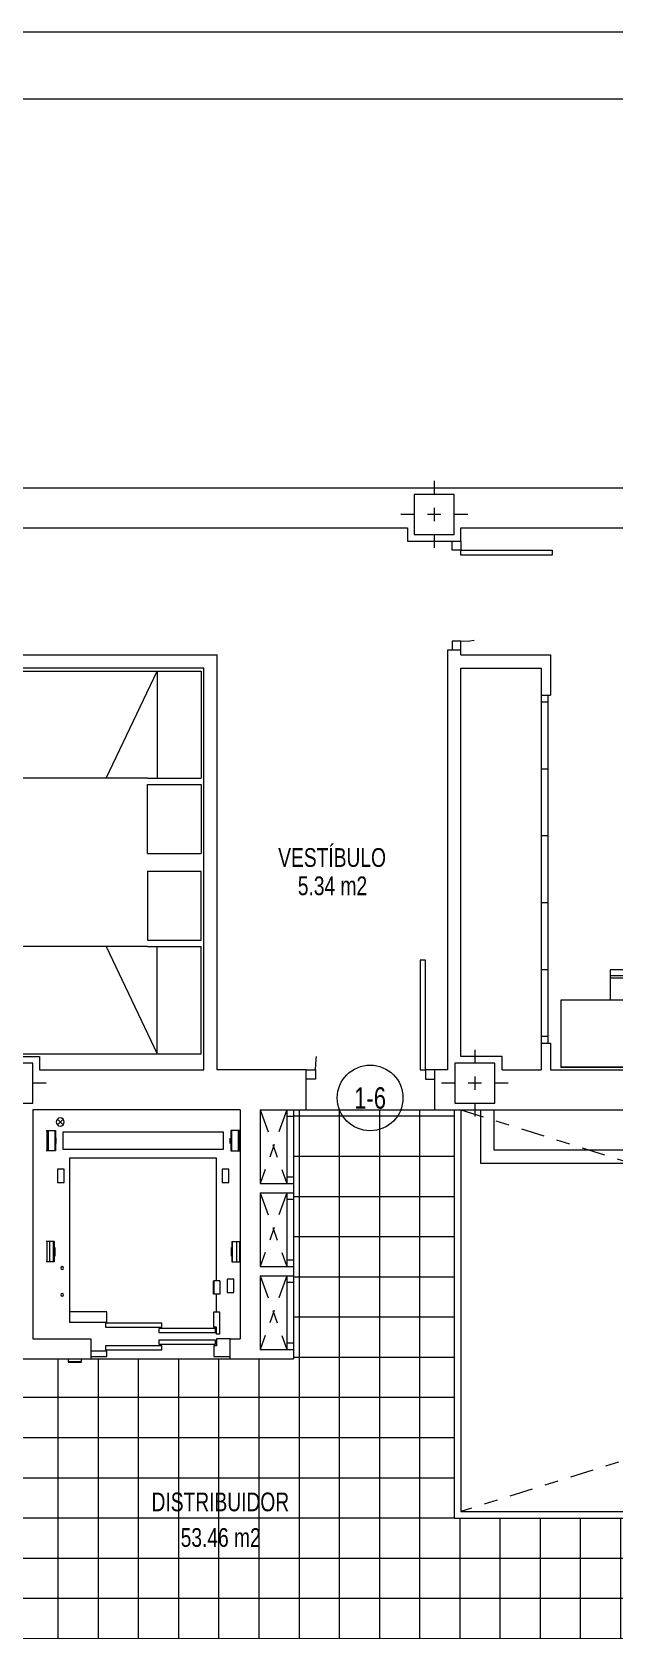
# Model space of a CAD drawing. Header units: millimetres. Extents: x 1426 to 1585, y -58 to 4.
# Drawn here: x 1497.25 to 1501.6, y -8.27 to 3.67 of the extents above; entities that cross this region are included whole.
import ezdxf
from ezdxf.enums import TextEntityAlignment as Align

# ---------------------------------------------------------------- set-up
doc = ezdxf.new("R2010")
doc.units = ezdxf.units.MM
doc.header["$LTSCALE"] = 0.35
doc.linetypes.add('DASHDOT', pattern=[1, 0.5, -0.25, 0, -0.25])
doc.linetypes.add('PUNTOS', pattern=[6.35, 0, -6.35])
for name, color, linetype, lineweight in [('ASCENSOR', 9, 'Continuous', 0), ('BARRIDO_PUERTA', 251, 'PUNTOS', 0), ('CARPINTERIA', 4, 'Continuous', 0), ('ESCALERAS', 7, 'Continuous', 0), ('FORMATO', 7, 'Continuous', 0), ('GRAFISMOS', 8, 'DASHDOT', 0), ('MOBILIARIO', 7, 'Continuous', 0), ('MUEBLES', 7, 'Continuous', 0), ('MUROS', 1, 'Continuous', 0), ('PILARES', 7, 'Continuous', 0), ('SOLERIA', 251, 'Continuous', 0), ('SUPERFICIES', 2, 'Continuous', 0), ('TEXTOS', 3, 'Continuous', 0), ('VISTO', 251, 'Continuous', 0)]:
    doc.layers.add(name, color=color, linetype=linetype, lineweight=lineweight)
doc.styles.add('SWIS721 Lt', font='swisscl.ttf')

# ---------------------------------------------------------------- blocks, each defined once
blk = doc.blocks.new('PILAR 30x30')
at = {"layer": 'GRAFISMOS', "ltscale": 0.5}
for p, q in [((0, 0.2499999999999858), (0, -0.2499999999999858)), ((0.2499999999999716, 0), (-0.25, 0))]:
    blk.add_line(p, q, dxfattribs=at)
at = {"layer": 'PILARES'}
blk.add_lwpolyline([(0.1499999999999773, -0.1500000000000021), (0.1499999999999773, 0.149999999999995), (-0.1500000000000057, 0.149999999999995), (-0.1500000000000057, -0.1500000000000021)], close=True, dxfattribs=at)
blk = doc.blocks.new('mes')
at = {"layer": 'MUEBLES'}
for p, q in [((-0.1800000000000637, 0.5200000000000387), (-0.1800000000000637, 0.7460000000001514)), ((-0.1800000000000637, 0.7460000000001514), (0.1800000000000637, 0.7460000000001514)), ((0.1800000000000637, 0.7460000000001514), (0.1800000000000637, 0.5200000000000387)), ((-0.1800000000000637, 0.6880000000001587), (-0.1800000000000637, 0.7019999999998277)), ((-0.1800000000000637, 0.7019999999998277), (0.1800000000000637, 0.7019999999998277)), ((0.1800000000000637, 0.6880000000001587), (-0.1800000000000637, 0.6880000000001587)), ((-0.5500000000000114, 0.5199999999999818), (0.5500000000000114, 0.5199999999999818)), ((-0.5500000000000114, 0.01999999999998181), (-0.5500000000000114, 0.5199999999999818)), ((0.5500000000000114, 0.5199999999999818), (0.5500000000000114, 0.01999999999998181)), ((0.5500000000000114, 0.01999999999998181), (-0.5500000000000114, 0.01999999999998181)), ((-0.5500000000000114, 0.01999999999998181), (0.5500000000000114, 0.01999999999998181))]:
    blk.add_line(p, q, dxfattribs=at)
blk = doc.blocks.new('A$C7B596D43')
at = {"layer": 'MUEBLES'}
for p, q in [((-1.419790294221457e-07, 1.498506282077116), (-1.419790294221457e-07, 1.899999949663197)), ((0.5157371351176607, 1.899999949663197), (-1.419790010004363e-07, 1.899999949663197)), ((0.5157371351176607, 1.498506282077116), (0.5157371351176607, 1.899999949663197)), ((0.5640066828195813, 1.498506282077102), (0.5640066828195813, 1.899999949663183)), ((1.364006682819593, 1.899999949663197), (0.5640066828195813, 1.899999949663183)), ((1.364006682819593, -5.03368084991962e-08), (1.364006682819593, 1.899999949663197)), ((1.364006682819593, 1.569999949663185), (0.5640066828195813, 1.569999949663185)), ((0.5640066828195813, 1.189999949663189), (1.364006682819593, 1.569999949663185)), ((-1.419790294221457e-07, 1.498506282077116), (0.5157371351176607, 1.498506282077116)), ((0.5640066828195813, 1.498506282077102), (0.5640066828195813, -5.03368084991962e-08)), ((0.5640066828195813, -5.03368084991962e-08), (1.364006682819593, -5.03368084991962e-08))]:
    blk.add_line(p, q, dxfattribs=at)
blk = doc.blocks.new('C P082')
at = {"layer": 'BARRIDO_PUERTA'}
blk.add_arc((0.07000000000016371, 0), 0.8200000000001637, 2.605510395054913e-11, 87.20397430368445, dxfattribs=at)
at = {"layer": 'CARPINTERIA'}
for p, q in [((0.07000000000016371, 0.8190238091779065), (0.1100000000005821, 0.8190238091779065)), ((0.07000000000016371, 0), (0.07000000000016371, 0.8190238091779065)), ((0.1100000000005821, 0.8190238091779065), (0.1100000000005821, 0)), ((0, 0), (0.07000000000016371, 0)), ((0.1100000000005821, 0), (0.07000000000016371, 0)), ((0.07000000000016371, 0), (0.07000000000016371, -0.07000000000016371)), ((0.8900000000003274, 0), (0.8900000000003274, -0.07000000000016371)), ((0.9600000000004911, -9.094947017729282e-13), (0.8900000000003274, 0)), ((0.07000000000016371, -0.07000000000016371), (0, -0.07000000000016371)), ((0.8900000000003274, -0.07000000000016371), (0.9600000000004911, -0.07000000000061846))]:
    blk.add_line(p, q, dxfattribs=at)
blk = doc.blocks.new('C P072')
at = {"layer": 'BARRIDO_PUERTA'}
blk.add_arc((0.06790447680714351, -0.0008679941265654634), 0.722096044878664, 0.06887229536583446, 86.65797362140653, dxfattribs=at)
at = {"layer": 'CARPINTERIA'}
for p, q in [((0.07000000000016371, 0.7200000000002547), (0.1100000000005821, 0.7200000000002547)), ((0.07000000000016371, 0), (0.07000000000016371, 0.7200000000002547)), ((0.1100000000005821, 0.7200000000002547), (0.1100000000005821, 0)), ((0, 0), (0.07000000000016371, 0)), ((0.1100000000005821, 0), (0.07000000000016371, 0)), ((0.07000000000016371, 0), (0.07000000000016371, -0.07000000000016371)), ((0.7900000000004184, 0), (0.7900000000004184, -0.07000000000016371)), ((0.8600000000005821, -9.094947017729282e-13), (0.7900000000004184, 0)), ((0.07000000000016371, -0.07000000000016371), (0, -0.07000000000016371)), ((0.7900000000004184, -0.07000000000016371), (0.8600000000005821, -0.07000000000061846))]:
    blk.add_line(p, q, dxfattribs=at)
blk = doc.blocks.new('ARMARIO 5H')
at = {"layer": 'CARPINTERIA'}
for p, q in [((0, 0.04999999999999716), (2.599999999999909, 0.04999999999999716)), ((0, 0), (2.599999999999909, 0)), ((0.04999999999995453, 0.04999999999999716), (0.04999999999995453, 0)), ((0.5499999999999545, 0.04999999999999716), (0.5499999999999545, 0)), ((1.049999999999955, 0.04999999999999716), (1.049999999999955, 0)), ((1.549999999999955, 0.04999999999999716), (1.549999999999955, 0)), ((2.049999999999955, 0.04999999999999716), (2.049999999999955, 0)), ((2.549999999999955, 0.04999999999999716), (2.549999999999955, 0))]:
    blk.add_line(p, q, dxfattribs=at)
blk = doc.blocks.new('A$C7E8917FC')
at = {"layer": 'ASCENSOR'}
for p, q in [((1.323213588369526, 1.81581236699418), (1.365640110036793, 1.773386089325811)), ((1.323213710369146, 1.773385967326362), (1.365640110036793, 1.815812610994016)), ((-2.265765033371281e-07, 1.731390619773606), (0.06999978607609592, 1.731390619773606)), ((0.004999774327416162, 1.731390619773606), (0.004999774327416162, 1.578390592120229)), ((0.01499977613502779, 1.731390619773606), (0.01499977613502779, 1.578390592120229)), ((0.06499978517217642, 1.731390619773606), (0.06499978517217642, 1.578390592120229)), ((0.06999978607609592, 1.731390619773606), (0.06999978607609592, 1.578390592120229)), ((0.07499978697978804, 1.634890602332007), (0.07499978697978804, 1.674890609561601)), ((0.1249997960162545, 1.71750009322497), (1.324999966691848, 1.717500093224913)), ((0.1249997960162545, 1.592500070632354), (0.1249997960162545, 1.71750009322497)), ((1.324999966691848, 1.717500093224913), (1.324999966691848, 1.592500070632326)), ((1.374999975728088, 1.63489060233195), (1.374999975728088, 1.674890609561544)), ((1.379999976632007, 1.731390619773549), (1.379999976632007, 1.578390592120201)), ((1.449999989284379, 1.731390619773549), (1.379999976632007, 1.731390619773549)), ((1.384999977535699, 1.731390619773549), (1.384999977535699, 1.578390592120201)), ((1.434999986572848, 1.731390619773549), (1.434999986572848, 1.578390592120201)), ((1.444999988380459, 1.731390619773549), (1.444999988380459, 1.578390592120201)), ((0.06999978607609592, 1.578390592120229), (-2.265765033371281e-07, 1.578390592120229)), ((1.324999966691848, 1.592500070632326), (0.1249997960162545, 1.592500070632354)), ((1.379999976632007, 1.578390592120201), (1.449999989284379, 1.578390592120201)), ((0.08499978878649017, 1.343000025537634), (0.08499978878649017, 1.443000043611619)), ((0.08499978878649017, 1.443000043611619), (0.1349997978238662, 1.443000043611619)), ((0.1349997978238662, 1.443000043611619), (0.1349997978238662, 1.343000025537634)), ((0.1749998050534032, 1.525000058432482), (1.274999957654472, 1.525000058432425)), ((0.1749998050534032, 0.6077448198688273), (0.1749998050534032, 1.525000058432482)), ((1.274999957654472, 1.525000058432425), (1.274999957654472, 0.3000001352466484)), ((1.314999964884237, 1.44300004361159), (1.364999973921385, 1.44300004361159)), ((1.314999964884237, 1.343000025537577), (1.314999964884237, 1.44300004361159)), ((1.364999973921385, 1.44300004361159), (1.364999973921385, 1.343000025537577)), ((0.1349997978238662, 1.343000025537634), (0.08499978878649017, 1.343000025537634)), ((1.364999973921385, 1.343000025537577), (1.314999964884237, 1.343000025537577)), ((0.06099978444945009, 0.9016395194871052), (-2.265765033371281e-07, 0.9016395194871052)), ((0.004999774327416162, 0.9016395194871052), (0.004999774327416162, 0.7486394918337282)), ((0.02599977812269572, 0.9016395194871052), (0.02599977812269572, 0.7486394918337282)), ((0.05599978354553059, 0.7486394918337282), (0.05599978354553059, 0.9016395194871052)), ((0.06099978444945009, 0.9016395194871052), (0.06099978444945009, 0.7486394918337282)), ((0.06599978535314222, 0.8576395115344155), (0.06599978535314222, 0.7926394997861905)), ((1.383999977354733, 0.8576395115343587), (1.383999977354733, 0.7926394997861337)), ((1.388999978258653, 0.9016395194870483), (1.388999978258653, 0.7486394918336998)), ((1.388999978258653, 0.9016395194870483), (1.449999989284379, 0.9016395194870483)), ((1.393999979162345, 0.7486394918336998), (1.393999979162345, 0.9016395194870483)), ((1.423999984585407, 0.9016395194870483), (1.423999984585407, 0.7486394918336998)), ((1.444999988380459, 0.9016395194870483), (1.444999988380459, 0.7486394918336998)), ((0.06099978444945009, 0.7486394918337282), (-2.265765033371281e-07, 0.7486394918337282)), ((1.388999978258653, 0.7486394918336998), (1.449999989284379, 0.7486394918336714)), ((0.04608608475336951, 0.5198544229833715), (0.04608608475336951, 0.6198544410573561)), ((0.04608608475336951, 0.6198544410573561), (0.09608609378983601, 0.6198544410573561)), ((0.09608609378983601, 0.6198544410573561), (0.09608609378983601, 0.5198544229833715)), ((0.1518036338602542, 0.6077448198688273), (0.1518036338602542, 0.5077448017946153)), ((0.1518036338602542, 0.6077448198688273), (0.1949998086677169, 0.6077448198688273)), ((0.1949998086677169, 0.6077448198688273), (0.1949998086677169, 0.5077448017946153)), ((0.1999998095716364, 0.6077448198688273), (0.1999998095716364, 0.5077448017946153)), ((0.09608609378983601, 0.5198544229833715), (0.04608608475336951, 0.5198544229833715)), ((0.1518036338602542, 0.5077448017946153), (0.1949998086677169, 0.5077448017946153)), ((0.1749998050534032, 0.3750001488023145), (0.1749998050534032, 0.5077448017946153)), ((0.1549998014381799, 0.3750001488023145), (0.1549998014381799, 0.2100001189801048)), ((0.1949998086677169, 0.3750001488023145), (0.1549998014381799, 0.3750001488023145)), ((0.1949998086677169, 0.2620001283785314), (0.1949998086677169, 0.3750001488023145)), ((0.9949999961868343, 0.3750001488023145), (1.274999957654472, 0.3750001488022576)), ((0.9949999961868343, 0.3000001352467052), (0.9949999961868343, 0.3750001488023145)), ((0.1749998050534032, 0.2620001283785314), (0.1949998086677169, 0.2620001283785314)), ((0.1749998050534032, 0.2100001189801048), (0.1749998050534032, 0.2620001283785314)), ((1.274999957654472, 0.3000001352466484), (0.9949999961868343, 0.3000001352467052)), ((0.07499978697887855, 0.1750001126540894), (0.1749998050534032, 0.1750001126540894)), ((0.1549998014381799, 0.2100001189801048), (0.1749998050534032, 0.2100001189801048)), ((0.1749998050534032, 0.1750001126540894), (0.1749998050534032, 0.1230001032556913)), ((0.1749998050534032, 0.1230001032556913), (0.1949998086677169, 0.1230001032556913)), ((0.1949998086677169, 0.1230001032556913), (0.1949998086677169, 0.04200008861553783)), ((0.1949998086677169, 0.04200008861553783), (0.07499978697887855, 0.04200008861553783)), ((0.9949999961868343, 0.08200009584513168), (1.115000017875445, 0.08200009584513168)), ((0.9949999961868343, 0.04200008861553783), (0.9949999961868343, 0.08200009584513168)), ((1.115000017875445, 0.04200008861553783), (0.9949999961868343, 0.04200008861553783)), ((1.185068850400512, 0.005000081928017153), (1.185068850400512, 0.02500008554304145)), ((1.285068838474217, 0.005000081928017153), (1.185068850400512, 0.005000081928017153)), ((1.285068838474217, 8.102443871393916e-08), (1.185068850400512, 8.102443871393916e-08)), ((1.285068838474217, 0.02500008554304145), (1.285068838474217, 0.005000081928017153))]:
    blk.add_line(p, q, dxfattribs=at)
for points in [[(0.183999806680049, 0.2510001263904371), (0.6059999349156442, 0.2510001263904371), (0.6059999349156442, 0.2210001209682275), (0.183999806680049, 0.2210001209682275)], [(0.5839998699386797, 0.292000133800741), (1.005999998174275, 0.292000133800741), (1.005999998174275, 0.2620001283785598), (0.5839998699386797, 0.2620001283785598)], [(0.183999806680049, 0.1640001106659952), (0.6059999349156442, 0.1640001106659952), (0.6059999349156442, 0.134000105243814), (0.183999806680049, 0.1340001052437856)], [(0.5839998699386797, 0.123000103255464), (1.005999998174275, 0.123000103255464), (1.005999998174275, 0.09300009783325436), (0.5839998699386797, 0.09300009783325436)]]:
    blk.add_lwpolyline(points, close=True, dxfattribs=at)
for centre, radius in [((1.344426849203046, 1.794599228160024), 0.02999999490661028), ((1.329999967595541, 0.7029999640852225), 0.01053878490478786), ((1.329999967595541, 0.5030001719370034), 0.01078051594847851)]:
    blk.add_circle(centre, radius, dxfattribs=at)
blk = doc.blocks.new('A$C75E83174')
at = {"layer": 'CARPINTERIA'}
for p, q in [((9.486666385782883e-08, 0.5499998505935437), (9.486666385782883e-08, -1.494064569840248e-07)), ((0.05000009486707313, 0.4999998505934755), (9.486689123150427e-08, 0.4999998505934755)), ((0.05000009486661838, 0.5499998505934869), (0.05000009486661838, -1.494065138274436e-07)), ((9.486666385782883e-08, 0.04999985059355438), (0.05000009486775525, 0.04999985059349754))]:
    blk.add_line(p, q, dxfattribs=at)

msp = doc.modelspace()

# ---------------------------------------------------------------- hatches: boundary and pattern name
at = {"layer": 'SOLERIA'}
h = msp.add_hatch(dxfattribs=at)
h.set_pattern_fill('ANSI37', color=256, scale=2.403, angle=45, style=0)
h.set_pattern_definition([(90, (1505.251627080655, -8.035488163223626), (-0.300375, 5.551115123125783e-17), []), (180, (1505.251627080655, -8.035488163223626), (-5.551115123125783e-17, -0.300375), [])])
h.paths.add_polyline_path([(1487.531945372246, -7.435495883619531), (1487.531945372247, -8.635480442827706), (1489.229036608198, -8.63548044282772), (1489.229036608198, -8.58548044283247), (1490.129036608198, -8.585480442832456), (1490.129036608198, -8.635480442832637), (1492.92120475327, -8.635480442832552), (1492.92120475327, -8.58548044283237), (1494.121204753269, -8.585480442832853), (1494.121204753269, -8.63548044282772), (1494.632025327117, -8.635480442827664), (1494.632025327117, -8.585480442832853), (1495.832025327116, -8.58548044283237), (1495.832025327116, -8.635480442832552), (1499.977429952553, -8.635480442830122), (1499.977429952553, -8.58548044282994), (1501.177429952552, -8.585480442829457), (1501.177429952552, -8.635480442827124), (1503.796216793732, -8.635480442828076), (1503.796216793732, -8.58548044283237), (1504.996216793731, -8.585480442832853), (1504.996216793731, -8.63548044282772), (1505.507037367579, -8.635480442827664), (1505.507037367579, -8.585480442832853), (1506.707037367578, -8.58548044283237), (1506.707037367578, -8.635480442828076), (1509.325824208758, -8.635481567552212), (1509.325824208758, -8.58548156755203), (1510.525824208757, -8.585481567552513), (1510.525824208757, -8.635480442827706), (1514.671222569361, -8.635480442832552), (1514.671222569361, -8.58548044283237), (1515.87122256936, -8.585480442832853), (1515.87122256936, -8.635480442833035), (1516.382043143208, -8.635480442833035), (1516.382043143208, -8.585480442832853), (1517.582043143207, -8.58548044283237), (1517.582043143207, -8.635480442832552), (1520.374217553114, -8.635480442832637), (1520.374217553114, -8.585480442832456), (1521.274217553114, -8.58548044283247), (1521.274217553114, -8.63548044282772), (1522.971308789065, -8.635480442827706), (1522.971308789066, -7.435495883619545), (1513.552049405238, -7.435495883619161), (1513.552049410286, -7.345495874816415), (1511.352049492781, -7.345495874815377), (1511.352049329741, -4.385495883619235), (1510.102049590693, -4.385495883619264), (1510.102049590693, -7.435495883618948), (1500.401204570619, -7.435495883618948), (1500.401204570619, -4.385495883619477), (1499.201204720261, -4.385496045579039), (1499.201204758632, -6.245496042230762), (1496.951204753269, -6.245496072689981), (1496.951204753269, -7.435495883618906)])

# ---------------------------------------------------------------- linework, layer by layer
at = {"layer": 'CARPINTERIA'}
msp.add_lwpolyline([(1500.102437519586, -0.03549588361897094), (1500.102437519586, -0.08548044296308177), (1500.402437519586, -0.08548044296308177), (1500.402437519586, -0.0354958836189283)], dxfattribs=at)
at = {"layer": 'ESCALERAS'}
for p, q in [((1500.401204570619, -4.385495883619477), (1500.401204570619, -7.435495883618906)), ((1500.451204570618, -4.385495883619519), (1500.451204570618, -7.385495883618894)), ((1500.451204570618, -7.385495883618923), (1504.451204570619, -7.385495883618994)), ((1500.451204570618, -7.385495883618937), (1505.251627080656, -7.385495883619022)), ((1500.401204570619, -7.435495883618948), (1505.251627080656, -7.435495883619048))]:
    msp.add_line(p, q, dxfattribs=at)
at = {"layer": 'FORMATO'}
msp.add_lwpolyline([(1531.448353036658, 3.670115603532487), (1531.448353036657, -26.0298843964671), (1478.948353036658, -26.02988439646671), (1478.948353036658, 3.670115603532885)], close=True, dxfattribs=at)
at = {"layer": 'FORMATO', "color": 1}
msp.add_lwpolyline([(1530.948353036658, 3.170115603532473), (1530.948353036657, -25.52988439646712), (1479.448353036658, -25.52988439646671), (1479.448353036658, 3.170115603532885)], close=True, dxfattribs=at)
at = {"layer": 'GRAFISMOS'}
for p, q in [((1499.151204720261, -4.385496042230706), (1498.951204712776, -4.935496045579036)), ((1498.951204745985, -4.385496045579011), (1499.151204720261, -4.935496042900418)), ((1500.451204570618, -4.385495883619519), (1510.052049590694, -7.385495883618923)), ((1510.052049590694, -4.385495883619264), (1500.451204570618, -7.385495883618894)), ((1499.151204720261, -5.005496042230696), (1498.951204712776, -5.555496045579041)), ((1498.951204745985, -5.005496045579015), (1499.151204720261, -5.555496042900423)), ((1499.151204771872, -5.625496042230701), (1498.951204764387, -6.175496045579045)), ((1498.951204797596, -5.62549604557902), (1499.151204771872, -6.175496042900413))]:
    msp.add_line(p, q, dxfattribs=at)
at = {"layer": 'MUROS', "lineweight": 0}
for p, q in [((1483.353381836181, 0.2645041163801594), (1527.152946874291, 0.2645041163801167)), ((1500.452437519586, -0.03549588361891409), (1503.661627158006, -0.03549588361801881)), ((1500.452437519586, -0.9487420314713049), (1500.352437519585, -0.9487420314713049)), ((1498.631204725319, -4.08549588361921), (1498.631204725318, -0.9854958836190306)), ((1501.122437519585, -0.985495883617709), (1501.122437519586, -1.285495883618687)), ((1498.531204725318, -1.08549588362073), (1496.193329094409, -1.085495883620332)), ((1498.531204725319, -4.085495883619238), (1498.531204725318, -1.08549588362073)), ((1501.052437519586, -1.085495883617689), (1501.052437519586, -1.285495883618687)), ((1501.052437519586, -3.885495883618596), (1501.052437519586, -4.085495883620176)), ((1501.122437519586, -3.885495883618596), (1501.122437519586, -4.085495883620148)), ((1496.901201379163, -3.985511324276679), (1497.301201533862, -3.985511324276665)), ((1497.301201533862, -3.985511324276679), (1497.301201533862, -4.085511324276688)), ((1497.301201533862, -4.085495883619309), (1498.531204725319, -4.085495883619238)), ((1499.296204739077, -4.385495883619278), (1499.296204739077, -4.085495883619366)), ((1499.296204772287, -4.385495883619249), (1499.296204772287, -4.085495883619338)), ((1500.256204772287, -4.385495883619335), (1500.256204772287, -4.085495883619522)), ((1497.251204731061, -4.385496052238913), (1497.251204624865, -6.095496072689947)), ((1498.801204712775, -4.385496055233212), (1497.251204731061, -4.385496055233212)), ((1498.801204712775, -4.385496055233212), (1498.801204818971, -6.09549607268999)), ((1498.951204745985, -4.385496045579011), (1499.296204772287, -4.385496045579011)), ((1498.951204712776, -4.385496045579039), (1498.951204748174, -4.935496045579036)), ((1498.951204712776, -4.385496045579039), (1499.296204739077, -4.385496045579039)), ((1500.256204772287, -4.385495883619335), (1502.428684446295, -4.385495883622362)), ((1498.951204712776, -4.935496045579036), (1499.201204749606, -4.93549604223076)), ((1498.951204712776, -5.005496045579044), (1499.201204754294, -5.005496042230767)), ((1498.951204752679, -5.005496045579044), (1498.951204759882, -5.555496045579041)), ((1499.201204757828, -4.93549604223076), (1499.201204757828, -5.005496042230753)), ((1498.951204720142, -5.555496045579041), (1499.201204756973, -5.555496042230764)), ((1499.201204756973, -5.555496042230764), (1499.201204795396, -5.625496042230758)), ((1498.951204720142, -5.625496045579048), (1499.20120476166, -5.625496042230758)), ((1498.951204764387, -5.625496045579048), (1498.951204824924, -6.175496045579045)), ((1497.251204624865, -6.095496072689947), (1497.686204661976, -6.095496072689947)), ((1497.301204537409, -6.095496072689947), (1497.686204661976, -6.095496072689947)), ((1498.726204892871, -6.09549607268999), (1498.801204906427, -6.09549607268999)), ((1498.951204723233, -6.175496045579045), (1499.201204758632, -6.175496042230769)), ((1499.201204758632, -6.175496042230769), (1499.201204758632, -6.245496042230762)), ((1496.901204753269, -6.245496072689967), (1497.686204661975, -6.245496072690067)), ((1498.726204893675, -6.245496045579038), (1498.951204829429, -6.245496045579053)), ((1498.951204723233, -6.245496045579053), (1499.201204758632, -6.245496042230762))]:
    msp.add_line(p, q, dxfattribs=at)
at = {"layer": 'MUROS'}
for p, q in [((1494.576615040193, -0.03549588362003675), (1500.052437519586, -0.03549588361897094)), ((1500.052437519586, -0.03549588361897094), (1500.052437519586, -0.1354804429630789)), ((1500.452437519586, -0.1354804429630505), (1500.452437519586, -0.03549588361891409)), ((1500.052437519586, -0.1354804429630789), (1500.452437519586, -0.1354804429630505)), ((1500.352437519585, -0.9487420314713049), (1500.352437519586, -4.085495883619281)), ((1500.452437519586, -0.9854958836175953), (1500.452437519586, -0.9487420314712907)), ((1496.193329094409, -0.9854958836201391), (1498.631204725318, -0.9854958836190306)), ((1500.452437519584, -0.9854958836175953), (1501.122437519585, -0.985495883617709)), ((1500.452437519586, -3.985495883620239), (1500.452437519586, -1.085495883617604)), ((1500.452437519586, -1.08549588361759), (1501.052437519586, -1.085495883617689)), ((1501.052437519586, -1.285495883618914), (1501.122437519586, -1.285495883618914)), ((1501.052437519586, -3.885495883618823), (1501.122437519586, -3.885495883618823)), ((1500.759972024988, -3.985495883620096), (1500.452437519586, -3.985495883620239)), ((1500.759972024988, -4.085495883619437), (1500.759972024988, -3.985495883620096)), ((1499.296204772286, -4.085495883620247), (1498.631204725319, -4.085495883619608)), ((1500.352437519586, -4.085495883619281), (1500.256204772287, -4.085495883619522)), ((1500.759972024988, -4.085495883619821), (1501.052437519586, -4.085495883620176)), ((1501.122437519587, -4.085495883620261), (1502.428684446295, -4.085495883622677)), ((1497.686204661976, -6.095496072689976), (1497.686204661975, -6.188496089498962)), ((1497.686204661975, -6.188496089498962), (1497.686204661975, -6.245496099800967)), ((1497.686204661975, -6.188496089498962), (1497.686204661975, -6.188496089498962)), ((1498.726204893675, -6.245496072689981), (1498.726204893675, -6.245496045579038))]:
    msp.add_line(p, q, dxfattribs=at)
msp.add_lwpolyline([(1498.726204893675, -6.245496072689981), (1498.726204892872, -6.09549607268999)], dxfattribs=at)
at = {"layer": 'SOLERIA'}
for p, q in [((1499.296204772287, -4.385495883619249), (1500.256204772287, -4.385495883619335)), ((1497.686204661975, -6.245496072690067), (1498.726204893675, -6.245496072689981))]:
    msp.add_line(p, q, dxfattribs=at)
at = {"layer": 'TEXTOS', "color": 7}
msp.add_circle((1499.773448930705, -4.296087589069181), 0.2455440864008728, dxfattribs=at)
at = {"layer": 'VISTO'}
for p, q in [((1500.601204773675, -4.785495818219822), (1500.601204773675, -4.385495818219646)), ((1500.701204773675, -4.685495818219813), (1500.701204773675, -4.385495818219702)), ((1506.308508481324, -4.685495883618991), (1500.701204773675, -4.685495818219813)), ((1506.408508481324, -4.785495883618985), (1500.601204773675, -4.785495818219822))]:
    msp.add_line(p, q, dxfattribs=at)

# ---------------------------------------------------------------- block references
at = {"layer": 'ASCENSOR', "xscale": -1}
msp.add_blockref('A$C7E8917FC', (1498.801204679851, -6.27049615823308), dxfattribs=at)
at = {"layer": 'CARPINTERIA', "xscale": 0.9456530098937037, "yscale": 0.9456530098937037, "zscale": 0.9456530098937037, "rotation": 270}
msp.add_blockref('C P072', (1500.452437519587, -0.1354804429611463), dxfattribs=at)
at = {"layer": 'CARPINTERIA', "xscale": -1, "rotation": 90}
msp.add_blockref('ARMARIO 5H', (1501.102437519586, -1.285495883618914), dxfattribs=at)
at = {"layer": 'CARPINTERIA', "xscale": -1}
msp.add_blockref('C P082', (1500.256204772287, -4.085495883619338), dxfattribs=at)
at = {"layer": 'CARPINTERIA'}
for p in [(1499.151204625394, -4.935495892824243), (1499.151204662962, -5.555495892824247), (1499.151204700529, -6.175495892824252)]:
    msp.add_blockref('A$C75E83174', p, dxfattribs=at)
at = {"layer": 'MOBILIARIO', "xscale": -1}
msp.add_blockref('mes', (1501.748684446294, -4.08549588362235), dxfattribs=at)
at = {"layer": 'MUEBLES', "xscale": -1, "rotation": 270}
msp.add_blockref('A$C7B596D43', (1496.611204775655, -2.469502566440319), dxfattribs=at)
at = {"layer": 'MUEBLES', "rotation": 270}
msp.add_blockref('A$C7B596D43', (1496.611204775655, -2.601504641457019), dxfattribs=at)
at = {"layer": 'PILARES'}
for p in [(1500.252437519586, 0.06451955703692391), (1497.101204758806, -4.185480442962735), (1500.556204772287, -4.185495883620057)]:
    msp.add_blockref('PILAR 30x30', p, dxfattribs=at)

# ---------------------------------------------------------------- texts
at = {"layer": 'SUPERFICIES', "style": 'SWIS721 Lt'}
for s, p in [('5.34 m2', (1499.491821122452, -2.640817070270181)), ('53.46 m2', (1498.656386948953, -7.510999525905667))]:
    msp.add_text(s, height=0.14, dxfattribs=at).set_placement(p, align=Align.TOP_CENTER)
at = {"layer": 'TEXTOS', "style": 'SWIS721 Lt'}
for s, p in [('VESTÍBULO', (1499.48906528087, -2.482166576592867)), ('DISTRIBUIDOR', (1498.653631107371, -7.314920460799762))]:
    msp.add_text(s, height=0.14, dxfattribs=at).set_placement(p, align=Align.MIDDLE)
at = {"layer": 'TEXTOS', "color": 2, "style": 'SWIS721 Lt'}
msp.add_text('1-6', height=0.16, dxfattribs=at).set_placement((1499.773448930705, -4.296087589069181), align=Align.MIDDLE)

doc.saveas('drawing.dxf')
